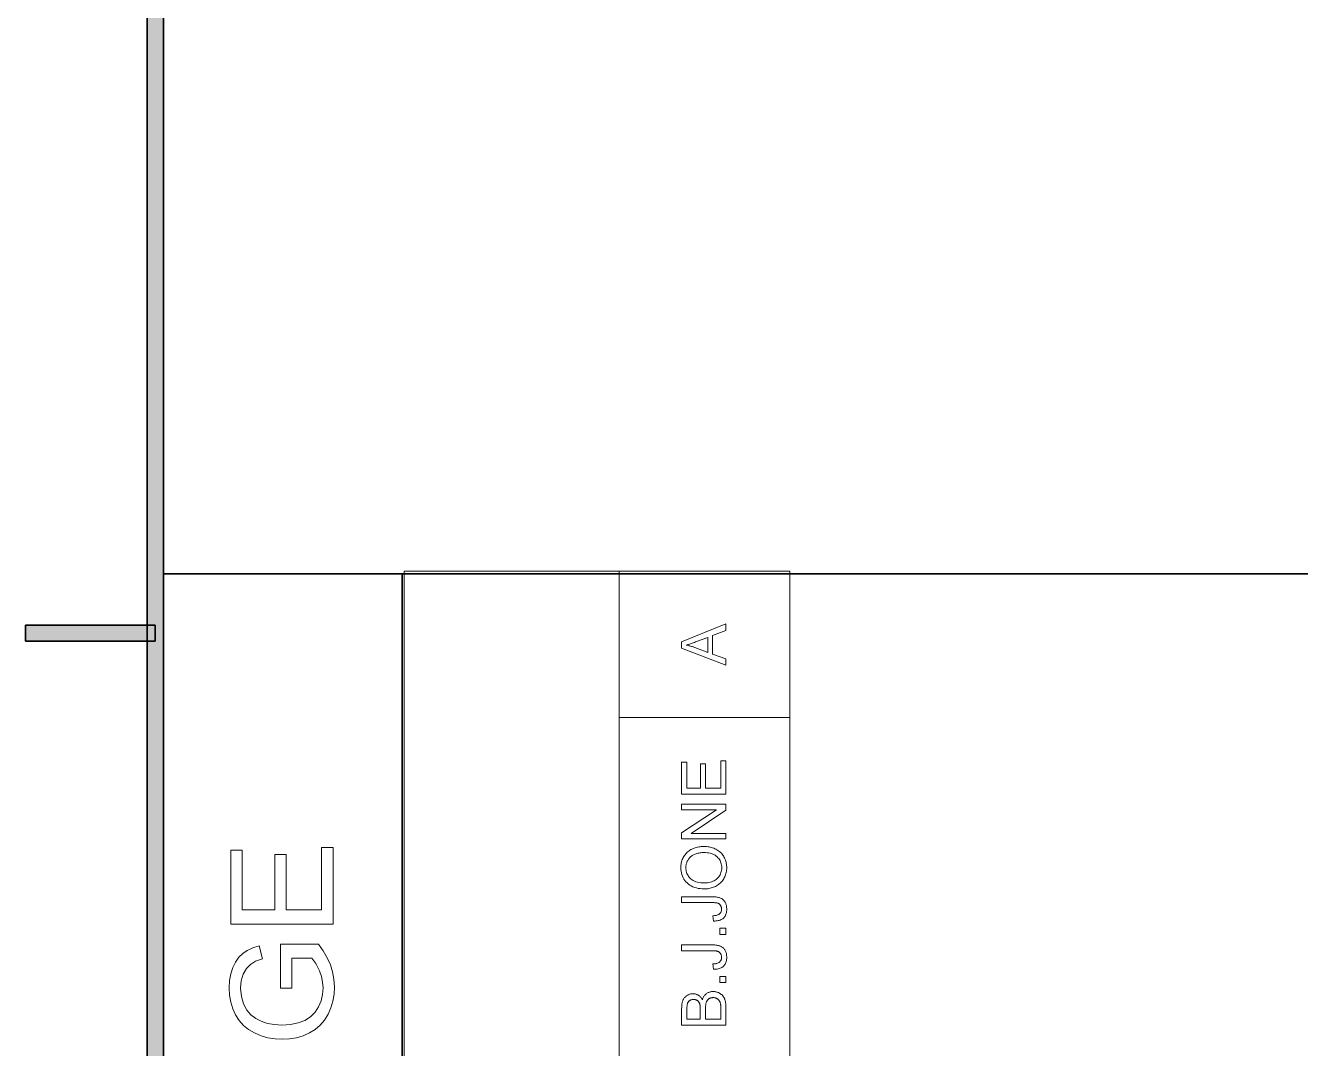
# Model space of a CAD drawing. Extents: x 23 to 417, y 3 to 294.
# Drawn here: x 26.19 to 63.57, y 36.32 to 66.32 of the extents above; entities that cross this region are included whole.
import ezdxf

# ---------------------------------------------------------------- set-up
doc = ezdxf.new("R2010")
doc.units = 0

msp = doc.modelspace()

# ---------------------------------------------------------------- linework, layer by layer
at = {"color": 7, "lineweight": 35}
for p, q in [((29.763, 9.762), (29.763, 287)), ((30.237, 287), (30.237, 10.238)), ((30.237, 50.237), (409.763, 50.237)), ((37.237, 50.237), (37.237, 10.238))]:
    msp.add_line(p, q, dxfattribs=at)
at = {"color": 7, "lineweight": 13}
for p, q in [((37.294, 10.273), (37.294, 50.313)), ((43.601, 10.273), (43.601, 50.313)), ((48.601, 10.273), (48.601, 50.313))]:
    msp.add_line(p, q, dxfattribs=at)
at = {"color": 7, "lineweight": 13, "ltscale": 0.28266}
msp.add_line((37.294, 50.313), (48.601, 50.313), dxfattribs=at)
at = {"color": 7, "lineweight": 35, "ltscale": 0.011875}
for p, q in [((26.194, 48.263), (26.194, 48.737)), ((29.994, 48.737), (29.994, 48.263))]:
    msp.add_line(p, q, dxfattribs=at)
at = {"color": 7, "lineweight": 35, "ltscale": 0.095}
for p, q in [((26.194, 48.737), (29.994, 48.737)), ((29.994, 48.263), (26.194, 48.263))]:
    msp.add_line(p, q, dxfattribs=at)
at = {"color": 7, "lineweight": 13, "ltscale": 0.125}
msp.add_line((43.601, 46.026), (48.601, 46.026), dxfattribs=at)
at = {"color": 7, "lineweight": 13}
for points in [[(46.73, 47.561), (45.43, 48.061), (45.43, 48.246), (46.73, 48.778), (46.73, 48.582), (46.336, 48.43), (46.336, 47.887), (46.73, 47.744)], [(46.196, 47.936), (46.196, 48.377), (45.836, 48.241), (45.804, 48.229), (45.773, 48.218), (45.743, 48.207), (45.714, 48.197), (45.687, 48.187), (45.661, 48.178), (45.635, 48.17), (45.611, 48.163), (45.588, 48.156), (45.567, 48.149), (45.592, 48.144), (45.617, 48.138), (45.642, 48.132), (45.666, 48.126), (45.691, 48.119), (45.716, 48.112), (45.741, 48.104), (45.766, 48.096), (45.79, 48.088), (45.815, 48.079)], [(46.73, 43.782), (45.43, 43.782), (45.43, 44.722), (45.584, 44.722), (45.584, 43.954), (45.982, 43.954), (45.982, 44.673), (46.134, 44.673), (46.134, 43.954), (46.577, 43.954), (46.577, 44.752), (46.73, 44.752)], [(46.73, 42.465), (45.43, 42.465), (45.43, 42.641), (46.451, 43.324), (45.43, 43.324), (45.43, 43.489), (46.73, 43.489), (46.73, 43.313), (45.709, 42.63), (46.73, 42.63)], [(46.097, 41.002), (46.034, 41.004), (45.973, 41.009), (45.915, 41.017), (45.861, 41.03), (45.808, 41.045), (45.759, 41.064), (45.713, 41.087), (45.669, 41.113), (45.628, 41.143), (45.59, 41.176), (45.555, 41.211), (45.524, 41.249), (45.497, 41.289), (45.473, 41.331), (45.453, 41.375), (45.436, 41.421), (45.424, 41.468), (45.414, 41.518), (45.409, 41.57), (45.407, 41.624), (45.408, 41.66), (45.411, 41.695), (45.415, 41.729), (45.421, 41.763), (45.429, 41.795), (45.438, 41.828), (45.449, 41.859), (45.462, 41.89), (45.477, 41.92), (45.493, 41.949), (45.511, 41.977), (45.53, 42.004), (45.551, 42.029), (45.573, 42.053), (45.596, 42.076), (45.621, 42.098), (45.647, 42.118), (45.674, 42.136), (45.703, 42.153), (45.733, 42.169), (45.764, 42.184), (45.796, 42.196), (45.829, 42.208), (45.863, 42.218), (45.897, 42.226), (45.932, 42.233), (45.969, 42.238), (46.006, 42.242), (46.043, 42.244), (46.082, 42.245), (46.121, 42.244), (46.159, 42.242), (46.197, 42.238), (46.233, 42.232), (46.269, 42.225), (46.304, 42.216), (46.338, 42.206), (46.372, 42.194), (46.404, 42.18), (46.436, 42.165), (46.466, 42.149), (46.495, 42.131), (46.523, 42.111), (46.549, 42.091), (46.573, 42.069), (46.596, 42.045), (46.617, 42.021), (46.637, 41.995), (46.655, 41.968), (46.672, 41.939), (46.687, 41.91), (46.701, 41.88), (46.713, 41.849), (46.723, 41.818), (46.732, 41.787), (46.74, 41.755), (46.745, 41.723), (46.749, 41.69), (46.752, 41.657), (46.752, 41.623), (46.751, 41.587), (46.749, 41.552), (46.744, 41.517), (46.738, 41.483), (46.73, 41.45), (46.72, 41.417), (46.709, 41.386), (46.696, 41.355), (46.681, 41.325), (46.664, 41.295), (46.645, 41.267), (46.626, 41.24), (46.605, 41.215), (46.582, 41.191), (46.559, 41.168), (46.534, 41.147), (46.508, 41.127), (46.48, 41.109), (46.452, 41.092), (46.422, 41.076), (46.391, 41.062), (46.36, 41.049), (46.328, 41.038), (46.296, 41.029), (46.264, 41.02), (46.231, 41.014), (46.198, 41.008), (46.165, 41.005), (46.131, 41.003)], [(35.21, 39.968), (32.21, 39.968), (32.21, 42.135), (32.543, 42.135), (32.543, 40.385), (33.501, 40.385), (33.501, 42.01), (33.835, 42.01), (33.835, 40.385), (34.876, 40.385), (34.876, 42.218), (35.21, 42.218)], [(46.1, 41.179), (46.146, 41.18), (46.19, 41.184), (46.232, 41.19), (46.272, 41.199), (46.31, 41.211), (46.346, 41.225), (46.38, 41.241), (46.412, 41.26), (46.442, 41.281), (46.47, 41.305), (46.496, 41.331), (46.519, 41.359), (46.539, 41.387), (46.556, 41.417), (46.571, 41.448), (46.584, 41.48), (46.593, 41.514), (46.6, 41.549), (46.604, 41.585), (46.605, 41.623), (46.604, 41.661), (46.6, 41.697), (46.593, 41.733), (46.583, 41.767), (46.571, 41.8), (46.556, 41.831), (46.538, 41.861), (46.518, 41.889), (46.495, 41.916), (46.469, 41.942), (46.44, 41.966), (46.409, 41.987), (46.376, 42.006), (46.341, 42.022), (46.303, 42.036), (46.264, 42.048), (46.221, 42.056), (46.177, 42.063), (46.13, 42.066), (46.081, 42.068), (46.05, 42.067), (46.019, 42.066), (45.989, 42.063), (45.961, 42.059), (45.932, 42.054), (45.905, 42.048), (45.879, 42.041), (45.853, 42.033), (45.828, 42.024), (45.804, 42.014), (45.781, 42.003), (45.759, 41.991), (45.738, 41.977), (45.718, 41.963), (45.699, 41.948), (45.681, 41.932), (45.664, 41.915), (45.649, 41.896), (45.634, 41.877), (45.62, 41.857), (45.608, 41.836), (45.597, 41.815), (45.587, 41.793), (45.579, 41.77), (45.572, 41.747), (45.566, 41.724), (45.561, 41.7), (45.558, 41.676), (45.556, 41.651), (45.555, 41.625), (45.556, 41.589), (45.56, 41.554), (45.567, 41.52), (45.575, 41.487), (45.587, 41.455), (45.6, 41.424), (45.617, 41.394), (45.636, 41.366), (45.657, 41.338), (45.681, 41.311), (45.707, 41.286), (45.738, 41.263), (45.771, 41.244), (45.808, 41.227), (45.848, 41.212), (45.892, 41.2), (45.939, 41.191), (45.989, 41.184), (46.043, 41.18)], [(46.361, 40.058), (46.34, 40.213), (46.369, 40.215), (46.396, 40.218), (46.421, 40.221), (46.444, 40.225), (46.465, 40.231), (46.485, 40.237), (46.503, 40.243), (46.518, 40.251), (46.532, 40.26), (46.544, 40.269), (46.554, 40.28), (46.564, 40.291), (46.572, 40.303), (46.579, 40.315), (46.585, 40.328), (46.59, 40.343), (46.594, 40.358), (46.597, 40.373), (46.598, 40.39), (46.599, 40.407), (46.599, 40.42), (46.598, 40.432), (46.596, 40.444), (46.594, 40.456), (46.592, 40.467), (46.588, 40.478), (46.584, 40.489), (46.58, 40.499), (46.575, 40.509), (46.569, 40.518), (46.563, 40.528), (46.556, 40.536), (46.549, 40.544), (46.542, 40.551), (46.534, 40.558), (46.526, 40.564), (46.517, 40.57), (46.508, 40.575), (46.499, 40.579), (46.489, 40.583), (46.478, 40.587), (46.466, 40.59), (46.452, 40.592), (46.438, 40.595), (46.422, 40.597), (46.405, 40.598), (46.387, 40.599), (46.368, 40.6), (46.348, 40.601), (46.326, 40.601), (45.43, 40.601), (45.43, 40.773), (46.316, 40.773), (46.348, 40.773), (46.378, 40.771), (46.407, 40.769), (46.435, 40.767), (46.461, 40.763), (46.485, 40.759), (46.508, 40.754), (46.53, 40.748), (46.55, 40.741), (46.569, 40.734), (46.586, 40.725), (46.603, 40.716), (46.619, 40.706), (46.634, 40.695), (46.648, 40.683), (46.661, 40.67), (46.673, 40.656), (46.685, 40.641), (46.696, 40.625), (46.705, 40.608), (46.714, 40.591), (46.722, 40.573), (46.729, 40.554), (46.735, 40.535), (46.741, 40.515), (46.745, 40.495), (46.748, 40.474), (46.75, 40.453), (46.752, 40.43), (46.752, 40.408), (46.751, 40.374), (46.748, 40.342), (46.743, 40.312), (46.737, 40.284), (46.728, 40.257), (46.717, 40.231), (46.704, 40.207), (46.689, 40.185), (46.673, 40.165), (46.654, 40.146), (46.633, 40.128), (46.611, 40.113), (46.586, 40.1), (46.56, 40.088), (46.532, 40.078), (46.501, 40.071), (46.469, 40.065), (46.435, 40.061), (46.399, 40.058)], [(46.73, 39.666), (46.548, 39.666), (46.548, 39.848), (46.73, 39.848)], [(34.001, 38.093), (33.668, 38.093), (33.668, 39.385), (34.782, 39.385), (34.925, 39.186), (35.042, 38.984), (35.133, 38.777), (35.199, 38.567), (35.238, 38.353), (35.251, 38.135), (35.239, 37.918), (35.204, 37.711), (35.145, 37.514), (35.063, 37.327), (34.958, 37.156), (34.833, 37.008), (34.687, 36.882), (34.519, 36.778), (34.336, 36.697), (34.142, 36.639), (33.938, 36.605), (33.724, 36.593), (33.51, 36.605), (33.303, 36.639), (33.103, 36.697), (32.911, 36.777), (32.735, 36.879), (32.582, 37.001), (32.454, 37.144), (32.351, 37.307), (32.271, 37.486), (32.214, 37.678), (32.179, 37.884), (32.168, 38.103), (32.179, 38.314), (32.214, 38.511), (32.272, 38.694), (32.35, 38.857), (32.446, 38.996), (32.561, 39.108), (32.697, 39.2), (32.859, 39.276), (33.045, 39.337), (33.142, 38.954), (32.94, 38.879), (32.786, 38.787), (32.67, 38.667), (32.579, 38.504), (32.521, 38.309), (32.501, 38.094), (32.522, 37.843), (32.585, 37.628), (32.681, 37.451), (32.804, 37.311), (32.946, 37.203), (33.101, 37.123), (33.293, 37.06), (33.496, 37.022), (33.708, 37.01), (33.963, 37.025), (34.188, 37.07), (34.383, 37.146), (34.549, 37.251), (34.683, 37.384), (34.786, 37.545), (34.859, 37.723), (34.903, 37.908), (34.918, 38.1), (34.906, 38.269), (34.871, 38.436), (34.813, 38.599), (34.705, 38.813), (34.59, 38.968), (34.001, 38.968)], [(46.361, 38.646), (46.34, 38.801), (46.369, 38.802), (46.396, 38.805), (46.421, 38.808), (46.444, 38.813), (46.465, 38.818), (46.485, 38.824), (46.503, 38.831), (46.518, 38.839), (46.532, 38.847), (46.544, 38.857), (46.554, 38.867), (46.564, 38.878), (46.572, 38.89), (46.579, 38.903), (46.585, 38.916), (46.59, 38.93), (46.594, 38.945), (46.597, 38.961), (46.598, 38.977), (46.599, 38.994), (46.599, 39.007), (46.598, 39.019), (46.596, 39.031), (46.594, 39.043), (46.592, 39.054), (46.588, 39.065), (46.584, 39.076), (46.58, 39.086), (46.575, 39.096), (46.569, 39.106), (46.563, 39.115), (46.556, 39.123), (46.549, 39.131), (46.542, 39.139), (46.534, 39.146), (46.526, 39.152), (46.517, 39.157), (46.508, 39.162), (46.499, 39.167), (46.489, 39.171), (46.478, 39.174), (46.466, 39.177), (46.452, 39.18), (46.438, 39.182), (46.422, 39.184), (46.405, 39.185), (46.387, 39.187), (46.368, 39.188), (46.348, 39.188), (46.326, 39.188), (45.43, 39.188), (45.43, 39.36), (46.316, 39.36), (46.348, 39.36), (46.378, 39.359), (46.407, 39.357), (46.435, 39.354), (46.461, 39.351), (46.485, 39.346), (46.508, 39.341), (46.53, 39.335), (46.55, 39.328), (46.569, 39.321), (46.586, 39.313), (46.603, 39.303), (46.619, 39.293), (46.634, 39.282), (46.648, 39.27), (46.661, 39.257), (46.673, 39.243), (46.685, 39.228), (46.696, 39.213), (46.705, 39.196), (46.714, 39.178), (46.722, 39.16), (46.729, 39.142), (46.735, 39.123), (46.741, 39.103), (46.745, 39.082), (46.748, 39.062), (46.75, 39.04), (46.752, 39.018), (46.752, 38.995), (46.751, 38.962), (46.748, 38.93), (46.743, 38.9), (46.737, 38.871), (46.728, 38.844), (46.717, 38.819), (46.704, 38.795), (46.689, 38.773), (46.673, 38.752), (46.654, 38.733), (46.633, 38.716), (46.611, 38.7), (46.586, 38.687), (46.56, 38.675), (46.532, 38.666), (46.501, 38.658), (46.469, 38.652), (46.435, 38.648), (46.399, 38.646)], [(46.73, 38.254), (46.548, 38.254), (46.548, 38.435), (46.73, 38.435)], [(46.73, 37.01), (45.43, 37.01), (45.43, 37.498), (45.431, 37.527), (45.432, 37.555), (45.434, 37.582), (45.436, 37.608), (45.44, 37.632), (45.444, 37.656), (45.45, 37.678), (45.455, 37.699), (45.462, 37.719), (45.47, 37.737), (45.478, 37.755), (45.487, 37.772), (45.497, 37.788), (45.508, 37.803), (45.52, 37.817), (45.532, 37.831), (45.546, 37.844), (45.56, 37.856), (45.575, 37.868), (45.591, 37.878), (45.608, 37.888), (45.624, 37.896), (45.641, 37.904), (45.658, 37.911), (45.675, 37.916), (45.692, 37.921), (45.71, 37.925), (45.727, 37.927), (45.745, 37.929), (45.763, 37.929), (45.779, 37.929), (45.796, 37.927), (45.812, 37.925), (45.828, 37.922), (45.844, 37.918), (45.859, 37.913), (45.875, 37.907), (45.89, 37.9), (45.905, 37.892), (45.92, 37.884), (45.934, 37.874), (45.948, 37.864), (45.961, 37.853), (45.974, 37.84), (45.986, 37.827), (45.998, 37.813), (46.009, 37.798), (46.019, 37.782), (46.029, 37.765), (46.039, 37.747), (46.046, 37.77), (46.054, 37.792), (46.064, 37.813), (46.074, 37.833), (46.085, 37.852), (46.098, 37.869), (46.111, 37.886), (46.125, 37.901), (46.14, 37.915), (46.156, 37.929), (46.173, 37.941), (46.191, 37.952), (46.209, 37.961), (46.228, 37.969), (46.247, 37.976), (46.267, 37.982), (46.288, 37.986), (46.309, 37.99), (46.331, 37.991), (46.353, 37.992), (46.371, 37.992), (46.389, 37.991), (46.407, 37.989), (46.424, 37.986), (46.441, 37.982), (46.458, 37.978), (46.475, 37.973), (46.491, 37.967), (46.507, 37.961), (46.523, 37.954), (46.538, 37.946), (46.553, 37.937), (46.567, 37.929), (46.58, 37.92), (46.593, 37.91), (46.604, 37.901), (46.615, 37.891), (46.626, 37.88), (46.635, 37.869), (46.644, 37.858), (46.652, 37.847), (46.66, 37.834), (46.668, 37.822), (46.675, 37.808), (46.682, 37.794), (46.688, 37.78), (46.694, 37.765), (46.699, 37.749), (46.704, 37.733), (46.708, 37.716), (46.713, 37.698), (46.716, 37.68), (46.72, 37.661), (46.722, 37.641), (46.725, 37.621), (46.727, 37.599), (46.728, 37.577), (46.729, 37.554), (46.73, 37.531), (46.73, 37.506)], [(45.976, 37.182), (45.976, 37.464), (45.976, 37.486), (45.976, 37.507), (45.975, 37.526), (45.974, 37.545), (45.973, 37.562), (45.971, 37.578), (45.969, 37.592), (45.967, 37.605), (45.964, 37.617), (45.961, 37.628), (45.957, 37.64), (45.953, 37.653), (45.947, 37.664), (45.942, 37.675), (45.935, 37.685), (45.929, 37.695), (45.921, 37.704), (45.914, 37.712), (45.905, 37.72), (45.897, 37.726), (45.887, 37.733), (45.878, 37.738), (45.867, 37.743), (45.857, 37.748), (45.846, 37.751), (45.834, 37.754), (45.822, 37.757), (45.81, 37.758), (45.797, 37.759), (45.783, 37.76), (45.77, 37.759), (45.758, 37.759), (45.746, 37.757), (45.734, 37.755), (45.722, 37.752), (45.711, 37.749), (45.7, 37.745), (45.689, 37.74), (45.679, 37.735), (45.669, 37.729), (45.66, 37.722), (45.651, 37.715), (45.642, 37.708), (45.635, 37.7), (45.628, 37.691), (45.621, 37.682), (45.615, 37.672), (45.61, 37.662), (45.606, 37.651), (45.602, 37.64), (45.598, 37.628), (45.595, 37.614), (45.593, 37.598), (45.59, 37.581), (45.588, 37.562), (45.587, 37.541), (45.585, 37.519), (45.584, 37.495), (45.584, 37.469), (45.584, 37.442), (45.584, 37.182)], [(46.577, 37.182), (46.577, 37.506), (46.577, 37.522), (46.577, 37.537), (46.576, 37.552), (46.576, 37.565), (46.575, 37.577), (46.575, 37.588), (46.574, 37.599), (46.573, 37.608), (46.572, 37.616), (46.571, 37.623), (46.568, 37.635), (46.566, 37.646), (46.563, 37.657), (46.56, 37.668), (46.556, 37.678), (46.553, 37.687), (46.549, 37.697), (46.544, 37.706), (46.54, 37.714), (46.535, 37.723), (46.53, 37.73), (46.524, 37.738), (46.518, 37.745), (46.512, 37.752), (46.505, 37.759), (46.497, 37.765), (46.489, 37.771), (46.481, 37.777), (46.472, 37.783), (46.463, 37.788), (46.453, 37.793), (46.443, 37.797), (46.433, 37.801), (46.423, 37.805), (46.412, 37.807), (46.401, 37.81), (46.389, 37.812), (46.378, 37.813), (46.366, 37.814), (46.353, 37.814), (46.339, 37.813), (46.325, 37.812), (46.311, 37.81), (46.298, 37.808), (46.285, 37.805), (46.273, 37.8), (46.261, 37.796), (46.249, 37.79), (46.238, 37.784), (46.227, 37.777), (46.217, 37.769), (46.207, 37.761), (46.198, 37.752), (46.189, 37.742), (46.181, 37.732), (46.174, 37.722), (46.167, 37.71), (46.162, 37.699), (46.156, 37.686), (46.152, 37.673), (46.147, 37.659), (46.144, 37.645), (46.14, 37.628), (46.138, 37.611), (46.135, 37.593), (46.133, 37.573), (46.132, 37.552), (46.131, 37.53), (46.13, 37.507), (46.13, 37.483), (46.13, 37.182)]]:
    msp.add_lwpolyline(points, close=True, dxfattribs=at)
at = {"color": 7, "lineweight": 5}
for points in [[(29.763, 287), (30.237, 287), (29.763, 9.762), (30.237, 10.238)], [(26.194, 48.737), (26.194, 48.263), (29.994, 48.737), (29.994, 48.263)]]:
    msp.add_solid(points, dxfattribs=at)

doc.saveas('drawing.dxf')
